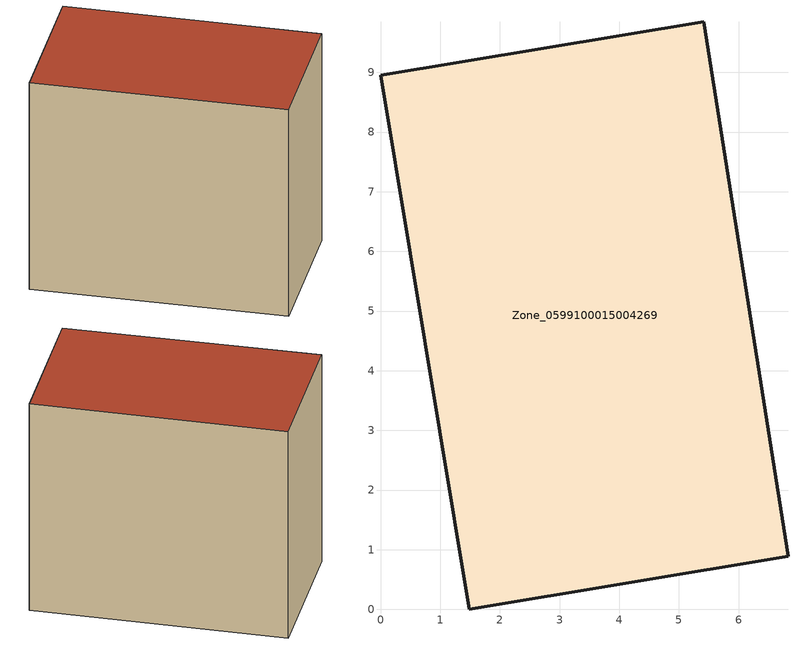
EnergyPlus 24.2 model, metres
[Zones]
Zone_0599100015004269
 floor ground (C_G): 0,8.95 5.42,9.85 6.83,0.89 1.49,0 z0.87
 wall outside (C_F): 5.42,9.85 0,8.95 1.49,0 6.83,0.89 5.42,9.85 z0.87:8.97
 roof outside (C_R): 1.49,0 6.83,0.89 5.42,9.85 0,8.95 z8.97
[BUILDING]
Pand.0599100015004269: North Axis=0; Terrain=City; Loads Convergence Tolerance Value=0.04; Temperature Convergence Tolerance Value=0.4; Solar Distribution=FullExterior; Maximum Number of Warmup Days=25; Minimum Number of Warmup Days=1
[Site:Location]
Rotterdam.The.Hague.AP_ZH_NLD Design_Conditions: Latitude=51.96; Longitude=4.45; Time Zone=1; Elevation=-4.5
[SITE:GROUNDTEMPERATURE:BUILDINGSURFACE]
18, 18, 18, 18, 18, 18, 18, 18, 18, 18, 18, 18
[MATERIAL] Thermal Absorptance=0.9; Solar Absorptance=0.7; Visible Absorptance=0.7
Name | Roughness | Thickness | Conductivity | Density | Specific Heat
G.TI.1975-1991 | MediumSmooth | 0.15 | 0.288461 | 540 | 1210
F.TI.1975-1991 | Rough | 0.3 | 0.230769 | 1920 | 840
R.TI.1975-1991 | MediumRough | 0.2 | 0.153846 | 1500 | 1000
[CONSTRUCTION]
C_G: G.TI.1975-1991
C_F: F.TI.1975-1991
C_R: R.TI.1975-1991
[ZONE]
Zone_0599100015004269: Type=1; Multiplier=1; Ceiling Height=Autocalculate; Volume=Autocalculate; Floor Area=autocalculate; Part of Total Floor Area=Yes
[ZONEINFILTRATION:DESIGNFLOWRATE]
Infil_Zone_0599100015004269: Zone or ZoneList or Space or SpaceList=Zone_0599100015004269; Schedule=AlwaysOn; Design Flow Rate Calculation Method=Flow/Area; Flow Rate per Floor Area=0.003; Constant Term Coefficient=1; Temperature Term Coefficient=0; Velocity Term Coefficient=0; Velocity Squared Term Coefficient=0
[HVACTEMPLATE:ZONE:IDEALLOADSAIRSYSTEM]
Zone_0599100015004269: Maximum Heating Supply Air Temperature=50; Minimum Cooling Supply Air Temperature=13; Maximum Heating Supply Air Humidity Ratio=0.0156; Minimum Cooling Supply Air Humidity Ratio=0.0077; Heating Limit=NoLimit; Cooling Limit=NoLimit; Dehumidification Control Type=ConstantSensibleHeatRatio; Cooling Sensible Heat Ratio=0.7; Dehumidification Setpoint=60; Humidification Control Type=None; Humidification Setpoint=30; Outdoor Air Method=None; Outdoor Air Flow Rate per Person=0.00944; Outdoor Air Flow Rate per Zone Floor Area=0; Outdoor Air Flow Rate per Zone=0; Demand Controlled Ventilation Type=None; Outdoor Air Economizer Type=NoEconomizer; Heat Recovery Type=None; Sensible Heat Recovery Effectiveness=0.7; Latent Heat Recovery Effectiveness=0.65
[ZONECONTROL:THERMOSTAT]
ThermostatControl_Zone_0599100015004269: Zone or ZoneList=Zone_0599100015004269; Control Type Schedule=DualSetpointControlType; Control 1=Thermostat_Zone_0599100015004269; Temperature Difference Between Cutout And Setpoint=0
[THERMOSTATSETPOINT:DUALSETPOINT]
Thermostat_Zone_0599100015004269: Heating Setpoint Temperature Schedule=HeatingSetpoint_Zone_0599100015004269; Cooling Setpoint Temperature Schedule=CoolingSetpoint_Zone_0599100015004269
[SCHEDULE:COMPACT]
HeatingSetpoint_Zone_0599100015004269: Through: 12/31, For: AllDays, Until: 24:00, 21
CoolingSetpoint_Zone_0599100015004269: Through: 12/31, For: AllDays, Until: 24:00, 24
DualSetpointControlType: Through: 12/31, For: AllDays, Until: 24:00, 4
AlwaysOn: Through: 12/31, For: AllDays, Until: 24:00, 1
